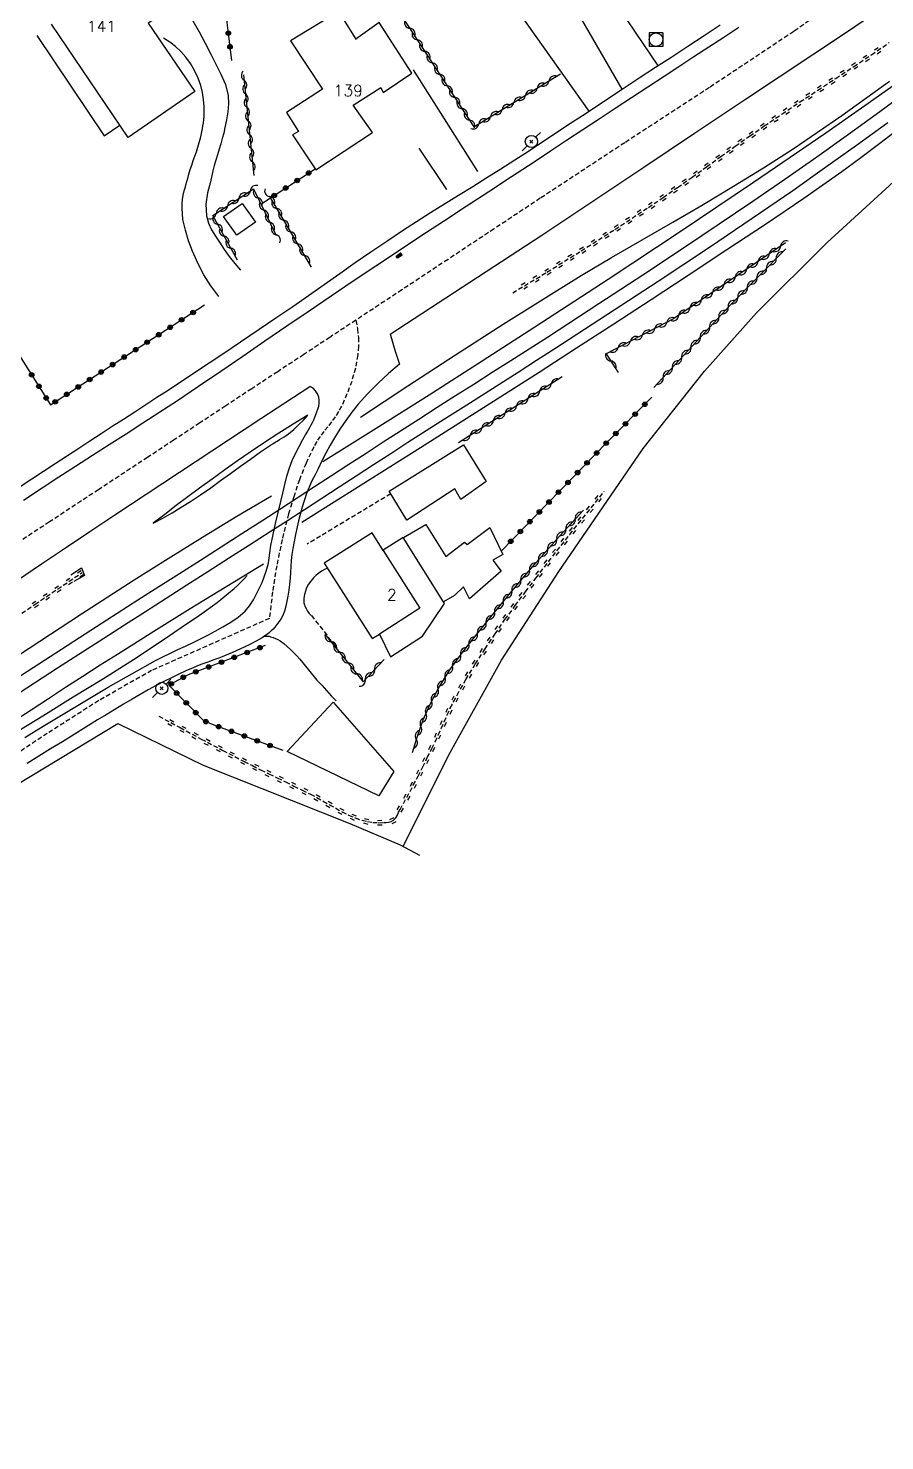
# Model space of a CAD drawing. Header units: millimetres. Extents: x 137000 to 138000, y 152000 to 153001.
# Drawn here: x 137171.3 to 137265.1, y 152487.9 to 152642.7 of the extents above; entities that cross this region are included whole.
import ezdxf
from ezdxf.enums import TextEntityAlignment as Align

# ---------------------------------------------------------------- set-up
doc = ezdxf.new("R2010")
doc.units = ezdxf.units.MM
doc.linetypes.add('DASHED', pattern=[0.75, 0.5, -0.25])
doc.layers.get('0').update_dxf_attribs({"linetype": 'CONTINUOUS'})
for name, color, linetype in [('W0001', 6, 'DASHED'), ('W0008', 7, 'CONTINUOUS'), ('W0014', 7, 'CONTINUOUS'), ('W0017', 7, 'CONTINUOUS'), ('W0101', 7, 'CONTINUOUS'), ('W0104', 1, 'CONTINUOUS'), ('W0112', 1, 'DASHED'), ('W0120', 7, 'CONTINUOUS'), ('W0211', 2, 'CONTINUOUS'), ('W0214', 2, 'CONTINUOUS'), ('W0220', 5, 'DASHED'), ('W0310', 3, 'CONTINUOUS'), ('W0323', 7, 'CONTINUOUS'), ('W0330', 7, 'CONTINUOUS'), ('W0333', 7, 'CONTINUOUS'), ('W0401', 7, 'CONTINUOUS'), ('W0420', 7, 'CONTINUOUS'), ('W0473', 7, 'CONTINUOUS'), ('W0700', 7, 'CONTINUOUS'), ('W0991', 7, 'CONTINUOUS')]:
    doc.layers.add(name, color=color, linetype=linetype)
doc.styles.get("Standard").update_dxf_attribs({"font": 'romans.shx', "width": 0.85})

# ---------------------------------------------------------------- blocks, each defined once
blk = doc.blocks.new('T473')
for p, q in [((-0.166667, 0.166667), (0.166667, -0.166667)), ((-0.166667, -0.166667), (0.166667, 0.166667)), ((0.500001, 0.500001), (1.000002, 1.000002)), ((-1.000002, -1.000002), (-0.500001, -0.500001))]:
    blk.add_line(p, q)
blk.add_ellipse((0, 0), major_axis=(0.471405, 0.471405), ratio=1, start_param=5.4977871438, end_param=11.780972451)
blk = doc.blocks.new('T420')
for p, q in [((0.75, 0.75), (-0.75, 0.75)), ((-0.75, 0.75), (-0.75, -0.75)), ((0.75, 0.75), (0.75, -0.75)), ((0.75, -0.75), (-0.75, -0.75))]:
    blk.add_line(p, q)
blk.add_ellipse((0, 0), major_axis=(-0.53, 0.53), ratio=1, start_param=3.926991, end_param=10.210176)
blk = doc.blocks.new('T401')
for p, q in [((-0.3, 0.3), (0, 0.3)), ((-0.3, -0.25), (-0.3, 0.3)), ((-0.3, 0.15), (0, 0.15)), ((-0.3, 0), (0, 0)), ((0, 0.3), (0, -0.25)), ((-0.3, -0.15), (0, -0.15)), ((-0.3, -0.25), (-0.3, -0.3)), ((-0.3, -0.3), (0, -0.3)), ((0, -0.3), (0, -0.25))]:
    blk.add_line(p, q)
blk = doc.blocks.new('t323o')
at = {"color": 0, "linetype": 'Continuous'}
for radius in [0.25, 0.15]:
    blk.add_circle((0, 0), radius, dxfattribs=at)
blk = doc.blocks.new('t310o')
at = {"color": 0, "linetype": 'Continuous'}
for centre, start, end in [((-0.5, 0.38), 216.8699, 323.1304), ((0.5, -0.37), 36.8699, 143.1303)]:
    blk.add_arc(centre, 0.625, start, end, dxfattribs=at)
blk = doc.blocks.new('t220o')
at = {"color": 0, "linetype": 'Continuous'}
for p, q in [((-0.25, 0.25), (0.25, 0.25)), ((-0.25, -0.25), (0.25, -0.25))]:
    blk.add_line(p, q, dxfattribs=at)

msp = doc.modelspace()

# ---------------------------------------------------------------- linework, layer by layer
at = {"layer": 'W0001'}
for points in [[(137293.21, 152671), (137286.05, 152665.31), (137278.84, 152659.68), (137271.57, 152654.13), (137264.19, 152648.72), (137255.11, 152642.37), (137245.88, 152636.23), (137236.6, 152630.18), (137227.34, 152624.09), (137222.29, 152620.74), (137217.24, 152617.4), (137212.19, 152614.06), (137207.14, 152610.73)], [(137207.14, 152610.73), (137207.32, 152609.79), (137207.42, 152608.83), (137207.43, 152607.87), (137207.35, 152606.92), (137207.09, 152605.46), (137206.69, 152604.03), (137206.17, 152602.65), (137205.57, 152601.3), (137205.24, 152600.71), (137204.87, 152600.14), (137204.47, 152599.6), (137204.06, 152599.06), (137203.64, 152598.54), (137203.23, 152597.99), (137202.86, 152597.43), (137202.52, 152596.85), (137201.68, 152595.07), (137200.96, 152593.25), (137200.33, 152591.39), (137199.78, 152589.52), (137199.06, 152586.69), (137198.47, 152583.83), (137198.01, 152580.95), (137197.67, 152578.05), (137184.77, 152572.35), (137178.97, 152569.04), (137173.34, 152565.45), (137167.79, 152561.76)], [(137207.14, 152610.73), (137204.29, 152608.85), (137201.44, 152606.97), (137198.58, 152605.09), (137195.73, 152603.22), (137192.88, 152601.34), (137190.03, 152599.46), (137187.18, 152597.58), (137184.33, 152595.7), (137178.95, 152592.16), (137173.57, 152588.62), (137168.19, 152585.09)]]:
    msp.add_lwpolyline(points, dxfattribs=at)
at = {"layer": 'W0008'}
for points in [[(137227.51, 152620.05), (137233.1, 152623.76), (137238.68, 152627.49), (137244.25, 152631.23), (137249.82, 152634.96), (137253.51, 152637.41), (137257.2, 152639.85), (137260.88, 152642.3), (137264.53, 152644.8), (137268.19, 152647.39), (137271.81, 152650.01), (137275.41, 152652.66), (137279, 152655.33), (137282.02, 152657.59), (137285.02, 152659.87), (137288.01, 152662.17), (137290.98, 152664.5), (137292.99, 152666.1), (137295, 152667.73), (137297, 152669.36), (137299, 152671)], [(137210.91, 152609.21), (137227.51, 152620.05)], [(137210.91, 152609.21), (137211.04, 152608.71), (137211.18, 152608.21), (137211.33, 152607.71), (137211.49, 152607.22), (137211.59, 152606.89), (137211.71, 152606.56), (137211.82, 152606.24), (137211.94, 152605.92)], [(137211.94, 152605.92), (137210.73, 152604.9), (137209.57, 152603.82), (137208.46, 152602.69), (137207.41, 152601.52), (137206.7, 152600.64), (137206.03, 152599.73), (137205.4, 152598.79), (137204.8, 152597.84), (137204.32, 152597.02), (137203.87, 152596.17), (137203.43, 152595.32), (137203.01, 152594.46), (137202.67, 152593.8), (137202.33, 152593.13), (137202.01, 152592.45), (137201.73, 152591.75), (137201.25, 152590.26), (137200.86, 152588.75), (137200.53, 152587.23), (137200.24, 152585.7), (137200.14, 152585.05), (137200.07, 152584.4), (137200.02, 152583.75), (137199.97, 152583.1), (137199.93, 152582.45), (137199.87, 152581.8), (137199.8, 152581.15), (137199.69, 152580.5), (137199.58, 152579.95), (137199.46, 152579.39), (137199.31, 152578.84), (137199.1, 152578.31), (137198.92, 152577.98), (137198.72, 152577.67), (137198.5, 152577.38), (137198.26, 152577.1), (137198.08, 152576.89), (137197.88, 152576.7), (137197.67, 152576.52), (137197.46, 152576.34), (137197.17, 152576.13), (137196.86, 152575.92), (137196.55, 152575.73), (137196.23, 152575.55), (137195.38, 152575.11), (137194.51, 152574.71), (137193.64, 152574.32), (137192.76, 152573.95), (137192.33, 152573.78), (137191.9, 152573.62), (137191.46, 152573.46), (137191.03, 152573.3), (137190.6, 152573.15), (137190.16, 152572.99), (137189.73, 152572.82), (137189.31, 152572.65), (137188.51, 152572.3), (137187.73, 152571.93), (137186.95, 152571.55), (137186.17, 152571.16), (137185.27, 152570.69), (137184.38, 152570.21), (137183.5, 152569.71), (137182.62, 152569.21), (137181.67, 152568.65), (137180.73, 152568.08), (137179.79, 152567.5), (137178.85, 152566.92), (137177.56, 152566.13), (137176.28, 152565.34), (137174.99, 152564.54), (137173.7, 152563.75), (137172.42, 152562.95), (137171.13, 152562.16)], [(137170.06, 152582.25), (137172.7, 152584.03), (137175.34, 152585.8), (137177.99, 152587.58), (137180.64, 152589.34), (137186, 152592.89), (137191.37, 152596.42), (137196.74, 152599.95), (137202.11, 152603.48)], [(137170.89, 152565), (137172.9, 152566.23), (137174.91, 152567.44), (137177.46, 152568.97), (137180.01, 152570.5), (137182.59, 152571.99), (137185.19, 152573.43), (137186, 152573.85), (137186.82, 152574.25), (137187.64, 152574.64), (137188.47, 152575.02), (137189.3, 152575.4), (137190.12, 152575.8), (137190.93, 152576.22), (137191.73, 152576.66), (137192.58, 152577.14), (137193.43, 152577.64), (137194.26, 152578.2), (137195.01, 152578.86), (137195.49, 152579.44), (137195.91, 152580.08), (137196.26, 152580.74), (137196.6, 152581.41), (137196.87, 152582), (137197.11, 152582.6), (137197.33, 152583.22), (137197.5, 152583.85), (137197.57, 152584.12), (137197.61, 152584.39), (137197.65, 152584.67), (137197.68, 152584.95), (137197.71, 152585.22), (137197.74, 152585.5), (137197.78, 152585.78), (137197.82, 152586.05), (137198.07, 152587.26), (137198.35, 152588.46), (137198.64, 152589.65), (137198.93, 152590.85), (137199.15, 152591.78), (137199.35, 152592.71), (137199.58, 152593.64), (137199.86, 152594.56), (137200.18, 152595.35), (137200.54, 152596.12), (137200.93, 152596.88), (137201.32, 152597.64), (137201.47, 152597.91), (137201.62, 152598.18), (137201.79, 152598.45), (137201.95, 152598.71), (137202.11, 152598.98), (137202.26, 152599.25), (137202.4, 152599.53), (137202.52, 152599.82), (137202.63, 152600.11), (137202.76, 152600.4), (137202.87, 152600.69), (137202.98, 152600.98), (137203.07, 152601.3), (137203.12, 152601.63), (137203.13, 152601.96), (137203.08, 152602.29), (137202.95, 152602.66), (137202.73, 152602.99), (137202.45, 152603.27), (137202.11, 152603.48)]]:
    msp.add_lwpolyline(points, dxfattribs=at)
at = {"layer": 'W0014'}
for points in [[(137169.05, 152591.63), (137171.63, 152593.33), (137174.2, 152595.03), (137176.78, 152596.72), (137178.01, 152597.52), (137179.23, 152598.32), (137180.45, 152599.11), (137181.68, 152599.9), (137182.91, 152600.69), (137184.13, 152601.48), (137185.35, 152602.28), (137186.57, 152603.08), (137189.57, 152605.06), (137192.55, 152607.05), (137195.53, 152609.06), (137198.5, 152611.07), (137200.23, 152612.25), (137201.94, 152613.45), (137203.66, 152614.65), (137205.37, 152615.85), (137207.08, 152617.05), (137208.8, 152618.24), (137210.52, 152619.41), (137212.26, 152620.57), (137213.78, 152621.56), (137215.31, 152622.54), (137216.85, 152623.5), (137218.39, 152624.45), (137219.94, 152625.4), (137221.48, 152626.36), (137223.01, 152627.32), (137224.54, 152628.3), (137226.04, 152629.26), (137227.52, 152630.24), (137229.01, 152631.22), (137230.49, 152632.2), (137231.97, 152633.18), (137233.45, 152634.17), (137234.94, 152635.15), (137236.42, 152636.13), (137238.19, 152637.29), (137239.97, 152638.45), (137241.74, 152639.61), (137243.51, 152640.77), (137245.29, 152641.93), (137247.06, 152643.1)], [(137249.09, 152642.8), (137247.45, 152641.73), (137245.81, 152640.66), (137244.17, 152639.59), (137242.53, 152638.51), (137240.9, 152637.44), (137239.12, 152636.27), (137237.34, 152635.1), (137235.56, 152633.92), (137233.78, 152632.75), (137232, 152631.58), (137230.23, 152630.41), (137228.45, 152629.24), (137226.67, 152628.06), (137224.19, 152626.43), (137221.71, 152624.81), (137219.23, 152623.18), (137216.75, 152621.56), (137214.27, 152619.93), (137211.8, 152618.3), (137209.33, 152616.66), (137206.86, 152615.02), (137204.43, 152613.38), (137202.01, 152611.73), (137199.59, 152610.08), (137197.18, 152608.42), (137194.76, 152606.76), (137192.34, 152605.11), (137189.92, 152603.47), (137187.48, 152601.84), (137185.65, 152600.64), (137183.81, 152599.44), (137181.97, 152598.26), (137180.13, 152597.08), (137178.28, 152595.9), (137176.44, 152594.71), (137174.6, 152593.52), (137172.77, 152592.32), (137170.73, 152590.97)]]:
    msp.add_lwpolyline(points, dxfattribs=at)
at = {"layer": 'W0017'}
for points in [[(137240.23, 152638.68), (137231.19, 152652.07)], [(137225.08, 152644.35), (137232.66, 152633.65)], [(137236.32, 152636.07), (137231.11, 152645.08)], [(137189.27, 152643.53), (137189.96, 152642.33), (137190.62, 152641.11), (137191.24, 152639.87), (137191.8, 152638.79), (137192.36, 152637.7), (137192.85, 152636.55), (137193.15, 152635.35), (137193.2, 152634.45), (137193.12, 152633.56), (137192.96, 152632.69), (137192.79, 152631.84), (137192.66, 152631.23), (137192.51, 152630.64), (137192.34, 152630.05), (137192.15, 152629.46), (137191.97, 152628.87), (137191.79, 152628.28), (137191.63, 152627.69), (137191.49, 152627.09), (137191.2, 152625.9), (137190.9, 152624.69), (137190.71, 152623.44), (137190.77, 152622.17), (137190.98, 152621.38), (137191.34, 152620.65), (137191.76, 152619.96), (137192.19, 152619.3), (137192.71, 152618.48), (137193.27, 152617.7), (137193.87, 152616.94), (137194.5, 152616.2)], [(137192.12, 152613.33), (137191.27, 152614.49), (137190.5, 152615.71), (137189.83, 152616.99), (137189.24, 152618.3), (137188.82, 152619.43), (137188.46, 152620.59), (137188.2, 152621.78), (137188.1, 152623), (137188.11, 152623.48), (137188.16, 152623.96), (137188.24, 152624.43), (137188.35, 152624.9), (137188.47, 152625.36), (137188.6, 152625.82), (137188.73, 152626.27), (137188.86, 152626.73), (137189, 152627.23), (137189.16, 152627.73), (137189.33, 152628.22), (137189.5, 152628.7), (137189.67, 152629.19), (137189.84, 152629.69), (137189.99, 152630.19), (137190.12, 152630.69), (137190.19, 152631.02), (137190.27, 152631.36), (137190.33, 152631.69), (137190.39, 152632.03), (137190.44, 152632.37), (137190.48, 152632.71), (137190.51, 152633.05), (137190.52, 152633.39), (137190.51, 152634.16), (137190.46, 152634.93), (137190.34, 152635.69), (137190.15, 152636.44), (137189.85, 152637.27), (137189.47, 152638.08), (137189.02, 152638.85), (137188.5, 152639.57), (137187.97, 152640.17), (137187.38, 152640.71), (137186.75, 152641.2), (137186.07, 152641.63)], [(137220.49, 152627.03), (137213.45, 152638.17)], [(137217.11, 152625.07), (137214.06, 152629.58)], [(137197.14, 152576.09), (137197.3, 152576.1), (137197.46, 152576.1), (137197.63, 152576.09), (137197.79, 152576.05), (137198.07, 152575.97), (137198.33, 152575.86), (137198.59, 152575.74), (137198.84, 152575.59), (137199.25, 152575.3), (137199.63, 152574.98), (137199.99, 152574.64), (137200.34, 152574.29), (137200.68, 152573.94), (137201.01, 152573.57), (137201.32, 152573.19), (137201.63, 152572.81), (137201.94, 152572.43), (137202.25, 152572.04), (137202.56, 152571.66), (137202.88, 152571.29), (137203.4, 152570.72), (137203.92, 152570.15), (137204.44, 152569.58), (137204.97, 152569.02)]]:
    msp.add_lwpolyline(points, dxfattribs=at)
at = {"layer": 'W0101'}
msp.add_lwpolyline([(137185.15, 152651.92), (137188.86, 152646.24), (137184.37, 152643.28), (137189.51, 152635.79), (137182.18, 152630.75), (137173.79, 152643.17)], dxfattribs=at)
for points in [[(137202.77, 152627.22), (137208.97, 152631.32), (137206.86, 152634.31), (137209.89, 152636.24), (137210.12, 152635.69), (137213.29, 152637.8), (137209.69, 152643.37), (137207.14, 152641.53), (137207.16, 152641.53), (137205.27, 152644.57), (137199.98, 152641.34), (137203.49, 152636.04), (137199.55, 152633.48), (137200.84, 152631.4), (137200.21, 152631.03)], [(137203.67, 152584.1), (137208.92, 152575.86), (137209.72, 152576.34), (137210.95, 152573.84), (137214.46, 152576.11), (137216.86, 152579.7), (137212.32, 152586.93), (137210.15, 152585.52), (137210.15, 152585.51), (137208.94, 152587.42)]]:
    msp.add_lwpolyline(points, close=True, dxfattribs=at)
at = {"layer": 'W0104'}
for points in [[(137172.19, 152641.93), (137179.58, 152630.95), (137181.28, 152632.09)], [(137212.35, 152586.92), (137214.79, 152588.35), (137217, 152584.85), (137219.06, 152586.41), (137219.32, 152586.14), (137221.83, 152588.01), (137223.25, 152585.06), (137222.16, 152584.45), (137223.07, 152583.24), (137219.59, 152580.19), (137218.93, 152581.5), (137217.95, 152580.58), (137216.75, 152579.86)], [(137210.15, 152585.51), (137214.15, 152579.17), (137209.72, 152576.34)]]:
    msp.add_lwpolyline(points, dxfattribs=at)
for points in [[(137192.65, 152622.09), (137194.68, 152623.53), (137196.14, 152621.48), (137194.11, 152620.04)], [(137210.8, 152592), (137218.92, 152597.08), (137221.4, 152593.05), (137218.64, 152591.08), (137218, 152592.24), (137212.71, 152588.82)], [(137204.65, 152568.88), (137211.29, 152561.29), (137209.65, 152558.62), (137199.63, 152563.46)]]:
    msp.add_lwpolyline(points, close=True, dxfattribs=at)
at = {"layer": 'W0112'}
for points in [[(137210.96, 152591.7), (137201.81, 152586.19)], [(137204.04, 152583.55), (137203.71, 152583.4), (137203.39, 152583.22), (137203.09, 152583.01), (137202.81, 152582.78), (137202.5, 152582.48), (137202.22, 152582.15), (137201.96, 152581.8), (137201.75, 152581.42), (137201.61, 152581.05), (137201.5, 152580.67), (137201.44, 152580.28), (137201.43, 152579.89), (137201.44, 152579.76), (137201.47, 152579.64), (137201.51, 152579.53), (137201.56, 152579.41), (137201.7, 152579.13), (137201.86, 152578.86), (137202.04, 152578.6), (137202.24, 152578.36)], [(137202.27, 152578.37), (137204.96, 152574.95)]]:
    msp.add_lwpolyline(points, dxfattribs=at)
at = {"layer": 'W0120'}
msp.add_lwpolyline([(137175.91, 152582.81), (137177.08, 152583.59), (137177.41, 152582.76), (137176.26, 152582.1)], dxfattribs=at)
at = {"layer": 'W0211'}
for points in [[(137207.66, 152600.11), (137212.84, 152603.54), (137218.04, 152606.94), (137223.28, 152610.29), (137228.54, 152613.6), (137231.84, 152615.62), (137235.16, 152617.59), (137238.5, 152619.54), (137241.85, 152621.48), (137245.19, 152623.43), (137248.51, 152625.41), (137251.81, 152627.44), (137255.06, 152629.53), (137260.37, 152633.16), (137265.59, 152636.92)], [(137184.94, 152588.48), (137185.98, 152589.04), (137187, 152589.63), (137188.01, 152590.24), (137189.01, 152590.87), (137190.13, 152591.61), (137191.24, 152592.37), (137192.33, 152593.15), (137193.42, 152593.94), (137194.5, 152594.73), (137195.59, 152595.51), (137196.69, 152596.29), (137197.8, 152597.04), (137198.04, 152597.2), (137198.29, 152597.35), (137198.53, 152597.49), (137198.78, 152597.64), (137199.03, 152597.79), (137199.28, 152597.94), (137199.52, 152598.11), (137199.75, 152598.28), (137200.33, 152598.75), (137200.87, 152599.25), (137201.4, 152599.77), (137201.89, 152600.32)], [(137156.76, 152557.58), (137160.79, 152560.01), (137164.82, 152562.45), (137168.83, 152564.91), (137172.84, 152567.39), (137176.16, 152569.44), (137179.48, 152571.48), (137182.78, 152573.56), (137186.04, 152575.7), (137188.02, 152577.04), (137190, 152578.4), (137191.94, 152579.81), (137193.81, 152581.32), (137194.18, 152581.66), (137194.54, 152582.01), (137194.89, 152582.38), (137195.22, 152582.76)]]:
    msp.add_lwpolyline(points, dxfattribs=at)
at = {"layer": 'W0214'}
for points in [[(137201.89, 152600.32), (137200.29, 152599.34), (137198.7, 152598.34), (137197.13, 152597.32), (137195.57, 152596.28), (137194.16, 152595.31), (137192.78, 152594.32), (137191.4, 152593.32), (137190.02, 152592.31), (137188.74, 152591.37), (137187.47, 152590.41), (137186.2, 152589.45), (137184.94, 152588.48)], [(137169.7, 152566.82), (137171.58, 152568.05), (137173.47, 152569.28), (137175.35, 152570.51), (137177.24, 152571.73), (137179.13, 152572.95), (137181.02, 152574.15), (137185, 152576.65), (137189, 152579.14), (137193, 152581.59), (137197.02, 152584.03)]]:
    msp.add_lwpolyline(points, dxfattribs=at)
at = {"layer": 'W0220'}
for points in [[(137224.32, 152613.73), (137228.08, 152616), (137231.82, 152618.32), (137235.52, 152620.68), (137239.19, 152623.09), (137240.8, 152624.18), (137242.39, 152625.29), (137243.98, 152626.41), (137245.56, 152627.54), (137247.13, 152628.67), (137248.71, 152629.8), (137250.3, 152630.92), (137251.89, 152632.02), (137253.84, 152633.34), (137255.79, 152634.65), (137257.75, 152635.94), (137259.71, 152637.23), (137261.68, 152638.53), (137263.63, 152639.83), (137265.58, 152641.15)], [(137185.56, 152567.35), (137187.88, 152566.08), (137190.21, 152564.83), (137192.55, 152563.59), (137194.9, 152562.38), (137195.81, 152561.92), (137196.71, 152561.46), (137197.62, 152561.02), (137198.53, 152560.57), (137199.44, 152560.13), (137200.35, 152559.68), (137201.26, 152559.24), (137202.17, 152558.79), (137202.87, 152558.42), (137203.56, 152558.03), (137204.24, 152557.63), (137204.93, 152557.24), (137205.63, 152556.85), (137206.34, 152556.5), (137207.08, 152556.18), (137207.83, 152555.93), (137208.41, 152555.79), (137208.99, 152555.7), (137209.58, 152555.66), (137210.17, 152555.68), (137210.45, 152555.7), (137210.73, 152555.73), (137211.02, 152555.81), (137211.28, 152555.95), (137211.52, 152556.19), (137211.7, 152556.5), (137211.83, 152556.81), (137211.98, 152557.1), (137212.35, 152557.76), (137212.72, 152558.42), (137213.08, 152559.09), (137213.43, 152559.76), (137213.95, 152560.76), (137214.47, 152561.77), (137214.97, 152562.79), (137215.47, 152563.8), (137215.82, 152564.53), (137216.16, 152565.26), (137216.49, 152566), (137216.82, 152566.73), (137217.15, 152567.47), (137217.49, 152568.2), (137217.85, 152568.92), (137218.23, 152569.64), (137219.2, 152571.36), (137220.23, 152573.05), (137221.3, 152574.72), (137222.4, 152576.37), (137223.48, 152577.92), (137224.59, 152579.45), (137225.73, 152580.97), (137226.88, 152582.48), (137228.71, 152584.87), (137230.57, 152587.24), (137232.45, 152589.6), (137234.34, 152591.95)], [(137166.8, 152576.1), (137171.98, 152579.59), (137177.15, 152583.08)]]:
    msp.add_lwpolyline(points, dxfattribs=at)
at = {"layer": 'W0310'}
for points in [[(137201.43, 152660.55), (137220.07, 152631.92), (137229.57, 152637.73)], [(137194.83, 152637.61), (137195.95, 152626.59)], [(137194.16, 152617.31), (137191.49, 152622.2), (137195.92, 152625.14), (137198.41, 152620.02)], [(137202.3, 152616.53), (137197.71, 152624.28)], [(137254.2, 152619.2), (137241.94, 152610.87), (137234.55, 152607.05)], [(137239.79, 152603.36), (137248.17, 152612.43), (137254.25, 152618.57)], [(137234.57, 152607.05), (137235.87, 152604.99)], [(137229.75, 152604.51), (137218.4, 152597.31)], [(137213.34, 152563.35), (137213.88, 152565.15), (137214.53, 152566.92), (137215.29, 152568.64), (137216.16, 152570.32), (137217.45, 152572.42), (137218.9, 152574.42), (137220.43, 152576.35), (137221.96, 152578.26), (137224.4, 152581.25), (137226.89, 152584.19), (137229.45, 152587.08), (137232.07, 152589.91)], [(137203.74, 152576.31), (137207.93, 152571.09), (137210.23, 152573.54)]]:
    msp.add_lwpolyline(points, dxfattribs=at)
at = {"layer": 'W0323'}
for points in [[(137191.56, 152655.32), (137193.53, 152639.21)], [(137155.57, 152629.12), (137164.42, 152616.12), (137173.7, 152601.46), (137190.57, 152612.4)], [(137196.95, 152623.58), (137202.69, 152627.33)], [(137223.07, 152585.42), (137234.63, 152597.32), (137239.57, 152602.28)], [(137197.22, 152575.07), (137188.77, 152571.88), (137186.67, 152570.74), (137190.44, 152566.85), (137191.59, 152566.38), (137199.15, 152563.61)]]:
    msp.add_lwpolyline(points, dxfattribs=at)
at = {"layer": 'W0330'}
for points in [[(137212.32, 152553.04), (137217.3, 152563.01), (137223.08, 152573.46), (137229.36, 152583.2), (137238.62, 152596.68), (137245.33, 152605.13), (137251.03, 152611.55), (137258.78, 152619.24), (137271.61, 152630.98), (137278.7, 152637.11), (137281.6, 152639.45), (137295.16, 152650.52), (137306.01, 152659.41), (137319.32, 152669.55), (137321.21, 152671)], [(137068.52, 152487.93), (137080.43, 152497.74), (137100.79, 152511.98), (137115.82, 152522.34), (137129.33, 152532.19), (137145.23, 152543.86), (137159.6, 152554.11), (137169.88, 152559.79), (137181.07, 152566.55)], [(137181.07, 152566.55), (137190.4, 152561.98), (137206.48, 152555.57), (137211.98, 152553.22), (137214.11, 152552.1)]]:
    msp.add_lwpolyline(points, dxfattribs=at)
at = {"layer": 'W0333'}
for points in [[(137267.86, 152637.75), (137263.25, 152634.47), (137258.61, 152631.22), (137250.72, 152625.81), (137242.77, 152620.48), (137234.77, 152615.2), (137226.76, 152609.97), (137220.98, 152606.23), (137215.19, 152602.52), (137209.37, 152598.85), (137203.54, 152595.21)], [(137201.22, 152588.61), (137207.74, 152592.69), (137214.24, 152596.79), (137220.74, 152600.91), (137227.21, 152605.05), (137231.31, 152607.69), (137235.4, 152610.33), (137239.48, 152612.99), (137243.55, 152615.67), (137247.79, 152618.47), (137252.02, 152621.27), (137256.23, 152624.11), (137260.39, 152627.04), (137262.48, 152628.57), (137264.55, 152630.13), (137266.6, 152631.71)], [(137165.63, 152571.02), (137171.35, 152574.8), (137177.08, 152578.56), (137182.84, 152582.27), (137186.58, 152584.62), (137190.34, 152586.94), (137194.12, 152589.24), (137197.91, 152591.5)]]:
    msp.add_lwpolyline(points, dxfattribs=at)
at = {"layer": 'W0700'}
for points in [[(137168.59, 152570.59), (137173.65, 152573.88), (137178.72, 152577.16), (137180.99, 152578.62), (137183.27, 152580.08), (137185.55, 152581.54), (137187.83, 152582.99), (137190.11, 152584.44), (137192.39, 152585.9), (137194.66, 152587.36), (137196.94, 152588.82), (137198.83, 152590.04), (137200.72, 152591.26), (137202.6, 152592.49), (137204.49, 152593.72), (137206.37, 152594.95), (137208.26, 152596.17), (137210.14, 152597.4), (137212.03, 152598.62), (137214.04, 152599.9), (137216.05, 152601.19), (137218.07, 152602.47), (137220.08, 152603.74), (137222.09, 152605.02), (137224.11, 152606.31), (137226.11, 152607.59), (137228.12, 152608.89), (137233.77, 152612.57), (137239.42, 152616.27), (137245.05, 152620), (137250.64, 152623.78), (137254.14, 152626.2), (137257.63, 152628.65), (137261.1, 152631.12), (137264.55, 152633.62), (137269.01, 152636.91)], [(137169.41, 152569.33), (137174.47, 152572.62), (137179.53, 152575.9), (137181.8, 152577.36), (137184.08, 152578.82), (137186.36, 152580.28), (137188.64, 152581.73), (137190.92, 152583.18), (137193.2, 152584.64), (137195.48, 152586.1), (137197.75, 152587.56), (137199.64, 152588.78), (137201.53, 152590), (137203.41, 152591.23), (137205.3, 152592.46), (137207.18, 152593.68), (137209.07, 152594.91), (137210.96, 152596.13), (137212.85, 152597.35), (137214.85, 152598.64), (137216.87, 152599.93), (137218.88, 152601.21), (137220.89, 152602.49), (137222.91, 152603.76), (137224.92, 152605.05), (137226.93, 152606.34), (137228.93, 152607.63), (137234.6, 152611.32), (137240.25, 152615.02), (137245.89, 152618.75), (137251.48, 152622.54), (137255, 152624.96), (137258.49, 152627.42), (137261.97, 152629.9), (137265.43, 152632.41)]]:
    msp.add_lwpolyline(points, dxfattribs=at)

# ---------------------------------------------------------------- block references
at = {"layer": 'W0220'}
for p, rotation in [((137263.05, 152639.44), 33.69789004363846), ((137264.3, 152640.28), 34.17297408080228), ((137260.55, 152637.79), 33.39965233890483), ((137261.8, 152638.61), 33.69789004363846), ((137259.3, 152636.96), 33.31049210109791), ((137256.79, 152635.31), 33.43043673074136), ((137258.05, 152636.14), 33.31049210109791), ((137254.3, 152633.65), 33.72730082373676), ((137255.54, 152634.48), 33.72730082373676), ((137251.81, 152631.97), 34.75739892934514), ((137253.05, 152632.81), 34.20106788641655), ((137249.35, 152630.25), 35.24710230008089), ((137250.58, 152631.11), 34.75739892934514), ((137246.91, 152628.51), 35.67663450790586), ((137248.13, 152629.38), 35.55352025294349), ((137245.69, 152627.63), 35.67663450790586), ((137243.25, 152625.89), 35.24584169077786), ((137244.47, 152626.76), 35.57406321385209), ((137240.79, 152624.17), 34.03979971329925), ((137242.02, 152625.03), 34.73441036706804), ((137238.29, 152622.51), 33.29230571163342), ((137239.55, 152623.33), 34.03979971329925), ((137235.79, 152620.86), 33.29230571163342), ((137237.04, 152621.68), 33.29230571163342), ((137233.26, 152619.24), 32.56779896217683), ((137234.53, 152620.05), 32.56779896217683), ((137230.72, 152617.64), 31.84329347591683), ((137232, 152618.43), 32.56779896217683), ((137229.45, 152616.85), 31.84329347591683), ((137226.89, 152615.28), 31.11878925351285), ((137228.18, 152616.06), 31.84329347591683), ((137225.61, 152614.51), 31.11878925351285), ((137232.77, 152590), 50.9763211268346), ((137233.71, 152591.17), 50.9763211268346), ((137231.83, 152588.83), 51.48155522451319), ((137230.9, 152587.66), 51.48155522451319), ((137229.05, 152585.3), 51.986789439787), ((137229.97, 152586.48), 51.986789439787), ((137228.13, 152584.11), 52.49202377341214), ((137175.74, 152582.13), 34.08013344794537), ((137176.98, 152582.97), 34.08013344794537), ((137227.22, 152582.92), 52.49202377341214), ((137174.5, 152581.29), 34.08013344794537), ((137225.4, 152580.53), 53.09687793227121), ((137226.31, 152581.73), 52.79215239115172), ((137172.01, 152579.61), 34.08013344794537), ((137173.25, 152580.45), 34.08013344794537), ((137224.5, 152579.33), 53.9074253855685), ((137223.62, 152578.12), 53.9074253855685), ((137222.76, 152576.89), 55.22342692978271), ((137221.09, 152574.39), 57.32162967725151), ((137221.92, 152575.65), 56.37309753270448), ((137220.28, 152573.13), 57.32162967725151), ((137219.5, 152571.85), 58.69109670731301), ((137218.75, 152570.55), 60.48106831821126), ((137218.02, 152569.24), 62.26283640716598), ((137186.87, 152566.63), 331.3246881904388), ((137217.35, 152567.9), 64.80535622305786), ((137188.19, 152565.91), 331.7601052671664), ((137189.51, 152565.2), 331.7601052671664), ((137216.11, 152565.17), 65.2878243759396), ((137216.73, 152566.54), 65.852989439049), ((137190.84, 152564.5), 332.1955195821449), ((137192.16, 152563.8), 332.1955195821449), ((137215.47, 152563.81), 64.4648161048855), ((137193.49, 152563.11), 332.6309311329705), ((137194.83, 152562.42), 332.6309311329705), ((137214.81, 152562.47), 63.51250227006085), ((137196.16, 152561.74), 333.4672070771271), ((137197.51, 152561.07), 333.7664116095258), ((137198.86, 152560.41), 334.0423589399912), ((137214.14, 152561.12), 63.08585997079604), ((137200.2, 152559.76), 333.9949850365815), ((137201.55, 152559.1), 333.6018247743475), ((137213.45, 152559.79), 62.55743905084414), ((137202.89, 152558.41), 330.5384625696499), ((137204.19, 152557.67), 329.7296925701669), ((137212.74, 152558.47), 61.62023415985449), ((137205.49, 152556.93), 331.2087468295239), ((137206.84, 152556.28), 336.9195686474335), ((137208.27, 152555.82), 346.2761678614722), ((137211.22, 152555.91), 28.35089446109364), ((137212.01, 152557.16), 60.42342899482185), ((137209.76, 152555.67), 1.395183252504211)]:
    msp.add_blockref('t220o', p, dxfattribs=dict(at, rotation=rotation))
at = {"layer": 'W0310'}
for p, rotation in [((137213.05, 152642.71), 303.072497448176), ((137213.87, 152641.45), 303.072497448176), ((137214.69, 152640.19), 303.072497448176), ((137215.51, 152638.93), 303.072497448176), ((137216.32, 152637.68), 303.072497448176), ((137194.89, 152637.03), 275.7579144039601), ((137195.04, 152635.54), 275.7579144039601), ((137217.14, 152636.42), 303.072497448176), ((137227.01, 152636.16), 31.4254177425717), ((137228.29, 152636.94), 31.4254177425717), ((137195.19, 152634.05), 275.7579144039601), ((137217.96, 152635.16), 303.072497448176), ((137224.45, 152634.6), 31.4254177425717), ((137225.73, 152635.38), 31.4254177425717), ((137195.35, 152632.56), 275.7579144039601), ((137218.78, 152633.91), 303.072497448176), ((137219.6, 152632.65), 303.072497448176), ((137221.89, 152633.03), 31.4254177425717), ((137223.17, 152633.82), 31.4254177425717), ((137195.5, 152631.06), 275.7579144039601), ((137220.61, 152632.25), 31.4254177425717), ((137195.65, 152629.57), 275.7579144039601), ((137195.8, 152628.08), 275.7579144039601), ((137194.34, 152624.1), 33.57361284987822), ((137195.59, 152624.92), 33.57361284987822), ((137196.4, 152624.15), 295.9352053964171), ((137197.71, 152624.28), 120.658368076686), ((137191.84, 152622.44), 33.57361284987822), ((137193.09, 152623.27), 33.57361284987822), ((137197.06, 152622.8), 295.9352053964171), ((137198.48, 152622.99), 120.658368076686), ((137199.24, 152621.7), 120.658368076686), ((137192, 152621.26), 118.6793444654016), ((137197.72, 152621.46), 295.9352053964171), ((137198.37, 152620.11), 295.9352053964171), ((137200.01, 152620.41), 120.658368076686), ((137192.72, 152619.94), 118.6793444654016), ((137193.44, 152618.63), 118.6793444654016), ((137200.77, 152619.11), 120.658368076686), ((137253.67, 152618.84), 214.1829868112756), ((137201.54, 152617.82), 120.658368076686), ((137252.43, 152618), 214.1829868112756), ((137253.2, 152617.51), 45.30026992457194), ((137249.95, 152616.31), 214.1829868112756), ((137251.19, 152617.15), 214.1829868112756), ((137252.14, 152616.44), 45.30026992457194), ((137247.46, 152614.63), 214.1829868112756), ((137248.7, 152615.47), 214.1829868112756), ((137250.03, 152614.31), 45.30026992457194), ((137251.09, 152615.38), 45.30026992457194), ((137244.98, 152612.94), 214.1829868112756), ((137246.22, 152613.78), 214.1829868112756), ((137248.98, 152613.24), 45.30026992457194), ((137242.5, 152611.25), 214.1829868112756), ((137243.74, 152612.1), 214.1829868112756), ((137246.91, 152611.07), 47.2533881452983), ((137247.93, 152612.17), 47.2533881452983), ((137239.88, 152609.81), 207.3505086239779), ((137241.21, 152610.5), 207.3505086239779), ((137245.9, 152609.97), 47.2533881452983), ((137237.21, 152608.43), 207.3505086239779), ((137238.54, 152609.12), 207.3505086239779), ((137243.86, 152607.76), 47.2533881452983), ((137244.88, 152608.86), 47.2533881452983), ((137235.07, 152606.26), 302.2997296098475), ((137235.88, 152607.74), 207.3505086239779), ((137242.84, 152606.66), 47.2533881452983), ((137241.82, 152605.56), 47.2533881452983), ((137228.54, 152603.74), 212.4054490162782), ((137240.81, 152604.46), 47.2533881452983), ((137226, 152602.14), 212.4054490162782), ((137227.27, 152602.94), 212.4054490162782), ((137223.47, 152600.53), 212.4054490162782), ((137224.74, 152601.33), 212.4054490162782), ((137220.94, 152598.92), 212.4054490162782), ((137222.2, 152599.72), 212.4054490162782), ((137219.67, 152598.12), 212.4054490162782), ((137230.16, 152587.85), 47.25735745219422), ((137231.18, 152588.95), 47.25735745219422), ((137229.15, 152586.74), 48.45597730690786), ((137228.15, 152585.62), 48.45597730690786), ((137226.18, 152583.35), 49.65459781301821), ((137227.16, 152584.49), 48.45597730690786), ((137225.21, 152582.21), 49.65459781301821), ((137223.3, 152579.9), 50.85321896974455), ((137224.24, 152581.07), 50.85321896974455), ((137222.35, 152578.74), 50.85321896974455), ((137221.41, 152577.57), 51.26034895323483), ((137204.4, 152575.49), 308.7293192211329), ((137219.54, 152575.22), 51.69027167613749), ((137220.47, 152576.4), 51.26034895323483), ((137205.34, 152574.32), 308.7293192211329), ((137218.62, 152574.04), 54.06433882444522), ((137206.28, 152573.15), 308.7293192211329), ((137209.2, 152572.45), 46.93004570338458), ((137217.74, 152572.82), 54.06433882444522), ((137207.22, 152571.98), 308.7293192211329), ((137208.18, 152571.35), 46.93004570338458), ((137216.93, 152571.57), 58.36681646928536), ((137216.14, 152570.29), 62.68416682137749), ((137214.83, 152567.59), 66.21792685471517), ((137215.45, 152568.95), 62.68416682137749), ((137214.27, 152566.2), 69.75168658586708), ((137213.77, 152564.79), 73.28544601169718)]:
    msp.add_blockref('t310o', p, dxfattribs=dict(at, rotation=rotation))
at = {"layer": 'W0323'}
for p, rotation in [((137193.17, 152642.19), 276.9806400804702), ((137193.35, 152640.7), 276.9806400804702), ((137200.71, 152626.04), 33.13201691670472), ((137201.97, 152626.86), 33.13201691670472), ((137198.2, 152624.4), 33.13201691670472), ((137199.46, 152625.22), 33.13201691670472), ((137189.31, 152611.58), 32.96223262775911), ((137186.8, 152609.95), 32.96223262775911), ((137188.05, 152610.77), 32.96223262775911), ((137185.54, 152609.14), 32.96223262775911), ((137183.02, 152607.5), 32.96223262775911), ((137184.28, 152608.32), 32.96223262775911), ((137180.5, 152605.87), 32.96223262775911), ((137181.76, 152606.69), 32.96223262775911), ((137171.62, 152604.75), 302.3291262566481), ((137177.99, 152604.24), 32.96223262775911), ((137179.24, 152605.05), 32.96223262775911), ((137172.42, 152603.48), 302.3291262566481), ((137173.22, 152602.21), 302.3291262566481), ((137175.47, 152602.61), 32.96223262775911), ((137176.73, 152603.42), 32.96223262775911), ((137174.21, 152601.79), 32.96223262775911), ((137238.8, 152601.51), 45.08100791541532), ((137236.68, 152599.38), 45.08100791541532), ((137237.74, 152600.44), 45.08100791541532), ((137235.62, 152598.32), 45.08100791541532), ((137233.52, 152596.18), 45.84489398843594), ((137234.56, 152597.26), 45.84489398843594), ((137232.47, 152595.1), 45.84489398843594), ((137230.38, 152592.95), 45.84489398843594), ((137231.43, 152594.03), 45.84489398843594), ((137229.34, 152591.88), 45.84489398843594), ((137228.29, 152590.8), 45.84489398843594), ((137226.2, 152588.65), 45.84489398843594), ((137227.25, 152589.72), 45.84489398843594), ((137225.16, 152587.57), 45.84489398843594), ((137224.11, 152586.5), 45.84489398843594), ((137195.23, 152574.32), 200.6859572994094), ((137196.63, 152574.85), 200.6859572994094), ((137192.42, 152573.26), 200.6859572994094), ((137193.82, 152573.79), 200.6859572994094), ((137188.24, 152571.6), 208.4896029094953), ((137189.61, 152572.2), 200.6859572994094), ((137191.02, 152572.73), 200.6859572994094), ((137186.92, 152570.88), 208.4896029094953), ((137187.51, 152569.87), 314.1024894034727), ((137188.56, 152568.8), 314.1024894034727), ((137189.6, 152567.72), 314.1024894034727), ((137190.71, 152566.74), 337.752918046073), ((137192.11, 152566.19), 339.8545656991766), ((137193.52, 152565.68), 339.8545656991766), ((137194.92, 152565.16), 339.8545656991766), ((137196.33, 152564.64), 339.8545656991766), ((137197.74, 152564.13), 339.8545656991766)]:
    msp.add_blockref('t323o', p, dxfattribs=dict(at, rotation=rotation))
at = {"layer": 'W0401', "rotation": 123.4520802109427}
msp.add_blockref('T401', (137211.8, 152617.93), dxfattribs=at)
at = {"layer": 'W0420'}
msp.add_blockref('T420', (137240.02, 152641.48), dxfattribs=at)
at = {"layer": 'W0473'}
for p in [(137226.37, 152630.31), (137185.88, 152570.39)]:
    msp.add_blockref('T473', p, dxfattribs=at)

# ---------------------------------------------------------------- texts
at = {"layer": 'W0991'}
for s, p in [('141', (137179.27, 152642.95)), ('139', (137206.31, 152635.9)), ('2', (137211.08, 152580.63))]:
    msp.add_text(s, height=1.25, dxfattribs=at).set_placement(p, align=Align.MIDDLE_CENTER)

doc.saveas('drawing.dxf')
